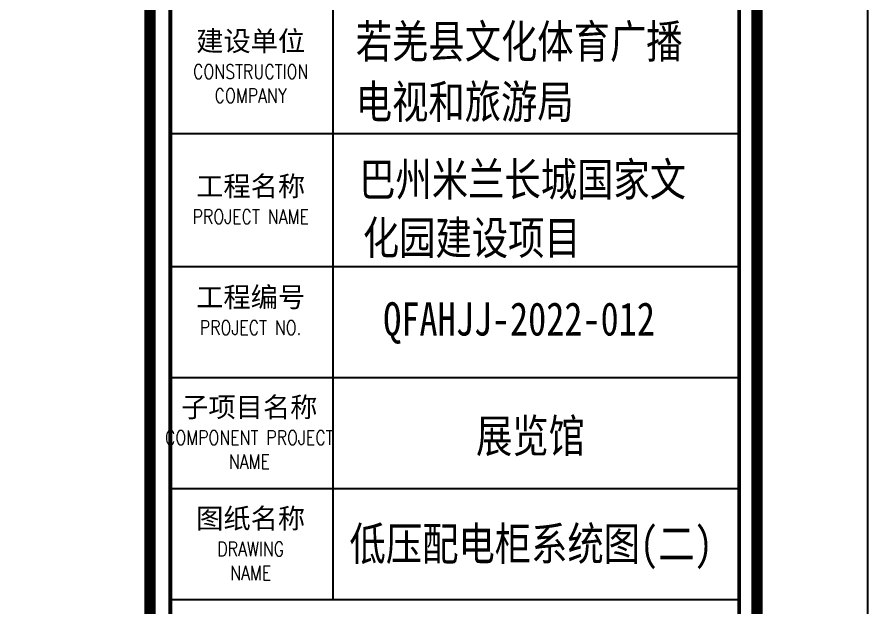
# Model space of a CAD drawing. Extents: x 815029915 to 815825525, y 579155098 to 579748855.
# Drawn here: x 815540107 to 815547777, y 579326409 to 579331727 of the extents above; entities that cross this region are included whole.
import ezdxf
from ezdxf.enums import TextEntityAlignment as Align

# ---------------------------------------------------------------- set-up
doc = ezdxf.new("R2010")
doc.units = 0
doc.header["$LTSCALE"] = 100
doc.header["$MEASUREMENT"] = 0
for name, color, linetype in [('PUB_TITLE', 4, 'Continuous'), ('TK', 7, 'Continuous'), ('ZG-图名', 10, 'Continuous'), ('zm', 1, 'Continuous')]:
    doc.layers.add(name, color=color, linetype=linetype)
doc.styles.add('-宋体', font='', dxfattribs={"width": 0.8})
doc.styles.add('STYLE2', font='')
doc.styles.add('基本字体', font='simplex.shx', dxfattribs={"height": 180, "bigfont": 'hztxt.shx'})
doc.styles.get('-宋体').set_extended_font_data('SimSun')
doc.styles.get('STYLE2').set_extended_font_data('SimHei')

# ---------------------------------------------------------------- blocks, each defined once
blk = doc.blocks.new('CCIAD-TK-A2-图签')
at = {"layer": 'TK'}
for p, q in [((545.77, 185.398), (545.77, 131.398)), ((531.317, 173.398), (582.387, 173.398)), ((543.317, 173.398), (582.387, 173.398)), ((531.317, 161.398), (582.387, 161.398)), ((531.317, 151.398), (582.387, 151.398)), ((531.317, 151.398), (582.387, 151.398)), ((531.317, 141.398), (582.387, 141.398)), ((531.317, 141.398), (582.387, 141.398)), ((531.317, 131.398), (582.387, 131.398))]:
    blk.add_line(p, q, dxfattribs=at)
at = {"layer": 'TK', "const_width": 1}
blk.add_lwpolyline([(529.286, 10.457), (529.286, 410)], dxfattribs=at)
at = {"layer": 'TK'}
blk.add_lwpolyline([(529.286, 10.457), (584, 10.457), (584, 410)], dxfattribs=at)
at = {"layer": 'TK', "const_width": 0.347}
blk.add_lwpolyline([(531.117, 185.398), (582.387, 185.398), (582.387, 13.253), (531.117, 13.253)], close=True, dxfattribs=at)
at = {"layer": 'TK', "char_height": 1.8, "attachment_point": 5, "style": '基本字体'}
for s, insert, width in [('{\\fSimHei|b0|i0|c134|p49;建设单位\\W0.8;\\P\\Fsimplex,hztxt|c134;\\H0.7224x;CONSTRUCTION \\PCOMPANY\\fKaiTi_GB2312|b0|i0|c134|p49;\\H1.3843x; }', (538.359, 179.398), 11.6), ('{\\fSimHei|b0|i0|c134|p49;工程名称\\fKaiTi_GB2312|b0|i0|c134|p49;\\H1.167x;\\W0.8;\\P\\Fsimplex,hztxt|c134;\\H0.6189x;PROJECT NAME\\H1.3846x; }', (538.359, 167.398), 11.6), ('{\\fSimHei|b0|i0|c134|p49;工程编号\\W0.8;\\P\\Fsimplex,hztxt|c134;\\H0.7222x;PROJECT NO.}', (538.359, 157.398), 11.6), ('{\\fSimHei|b0|i0|c134|p49;子项目名称\\W0.8;\\P\\Fsimplex,hztxt|c134;\\H0.7222x;COMPONENT PROJECT NAME\\H1.385x; }', (538.234, 146.398), 15.60938), ('{\\fSimHei|b0|i0|c134|p49;图纸名称\\W0.8;\\P\\Fsimplex,hztxt|c134;\\H0.7222x;DRAWING \\PNAME }', (538.359, 136.368), 11.6)]:
    blk.add_mtext(s, dxfattribs=dict(at, insert=insert, width=width))
blk = doc.blocks.new('l')
at = {"layer": 'TK'}
blk.add_lwpolyline([(815463677.3, 579451444.5), (815463677.3, 579409444.5), (815547777.3, 579409444.5), (815547777.3, 579451444.5)], close=True, dxfattribs=at)

msp = doc.modelspace()

# ---------------------------------------------------------------- linework, layer by layer
at = {"layer": 'TK'}
msp.add_lwpolyline([(815463677.3, 579355337.2), (815463677.3, 579313337.2), (815547777.3, 579313337.2), (815547777.3, 579355337.2)], close=True, dxfattribs=at)
at = {"layer": 'TK', "const_width": 100}
msp.add_lwpolyline([(815466177.3, 579314382.9), (815466177.3, 579354337.2), (815546777.3, 579354337.2), (815546777.3, 579314382.9)], close=True, dxfattribs=at)

# ---------------------------------------------------------------- block references
at = {"layer": 'TK', "xscale": 100, "yscale": 100, "zscale": 100}
msp.add_blockref('CCIAD-TK-A2-图签', (815488377.3, 579313337.2), dxfattribs=at)
at = {"layer": 'zm', "color": 1}
msp.add_blockref('l', (0, -96107.3), dxfattribs=at)

# ---------------------------------------------------------------- texts
at = {"layer": 'PUB_TITLE', "style": '-宋体', "width": 0.8}
for s, p in [('若羌县文化体育广播', (815543160.2, 579331356.6)), ('电视和旅游局', (815543160.2, 579330813)), ('巴州米兰长城国家文', (815543191, 579330113.3)), ('化园建设项目', (815543224.1, 579329586.5)), ('展览馆', (815544244.1, 579327801.4, 0))]:
    msp.add_text(s, height=300, dxfattribs=at).set_placement(p)
at = {"layer": 'ZG-图名', "style": '-宋体', "width": 0.8}
msp.add_text('低压配电柜系统图(二)', height=300, dxfattribs=at).set_placement((815543104.1, 579326828.8))
at = {"layer": 'zm', "ltscale": 10, "style": 'STYLE2', "width": 0.8}
msp.add_text('QFAHJJ-2022-012', height=300, dxfattribs=at).set_placement((815544632.3, 579328970.2), align=Align.MIDDLE)

doc.saveas('drawing.dxf')
